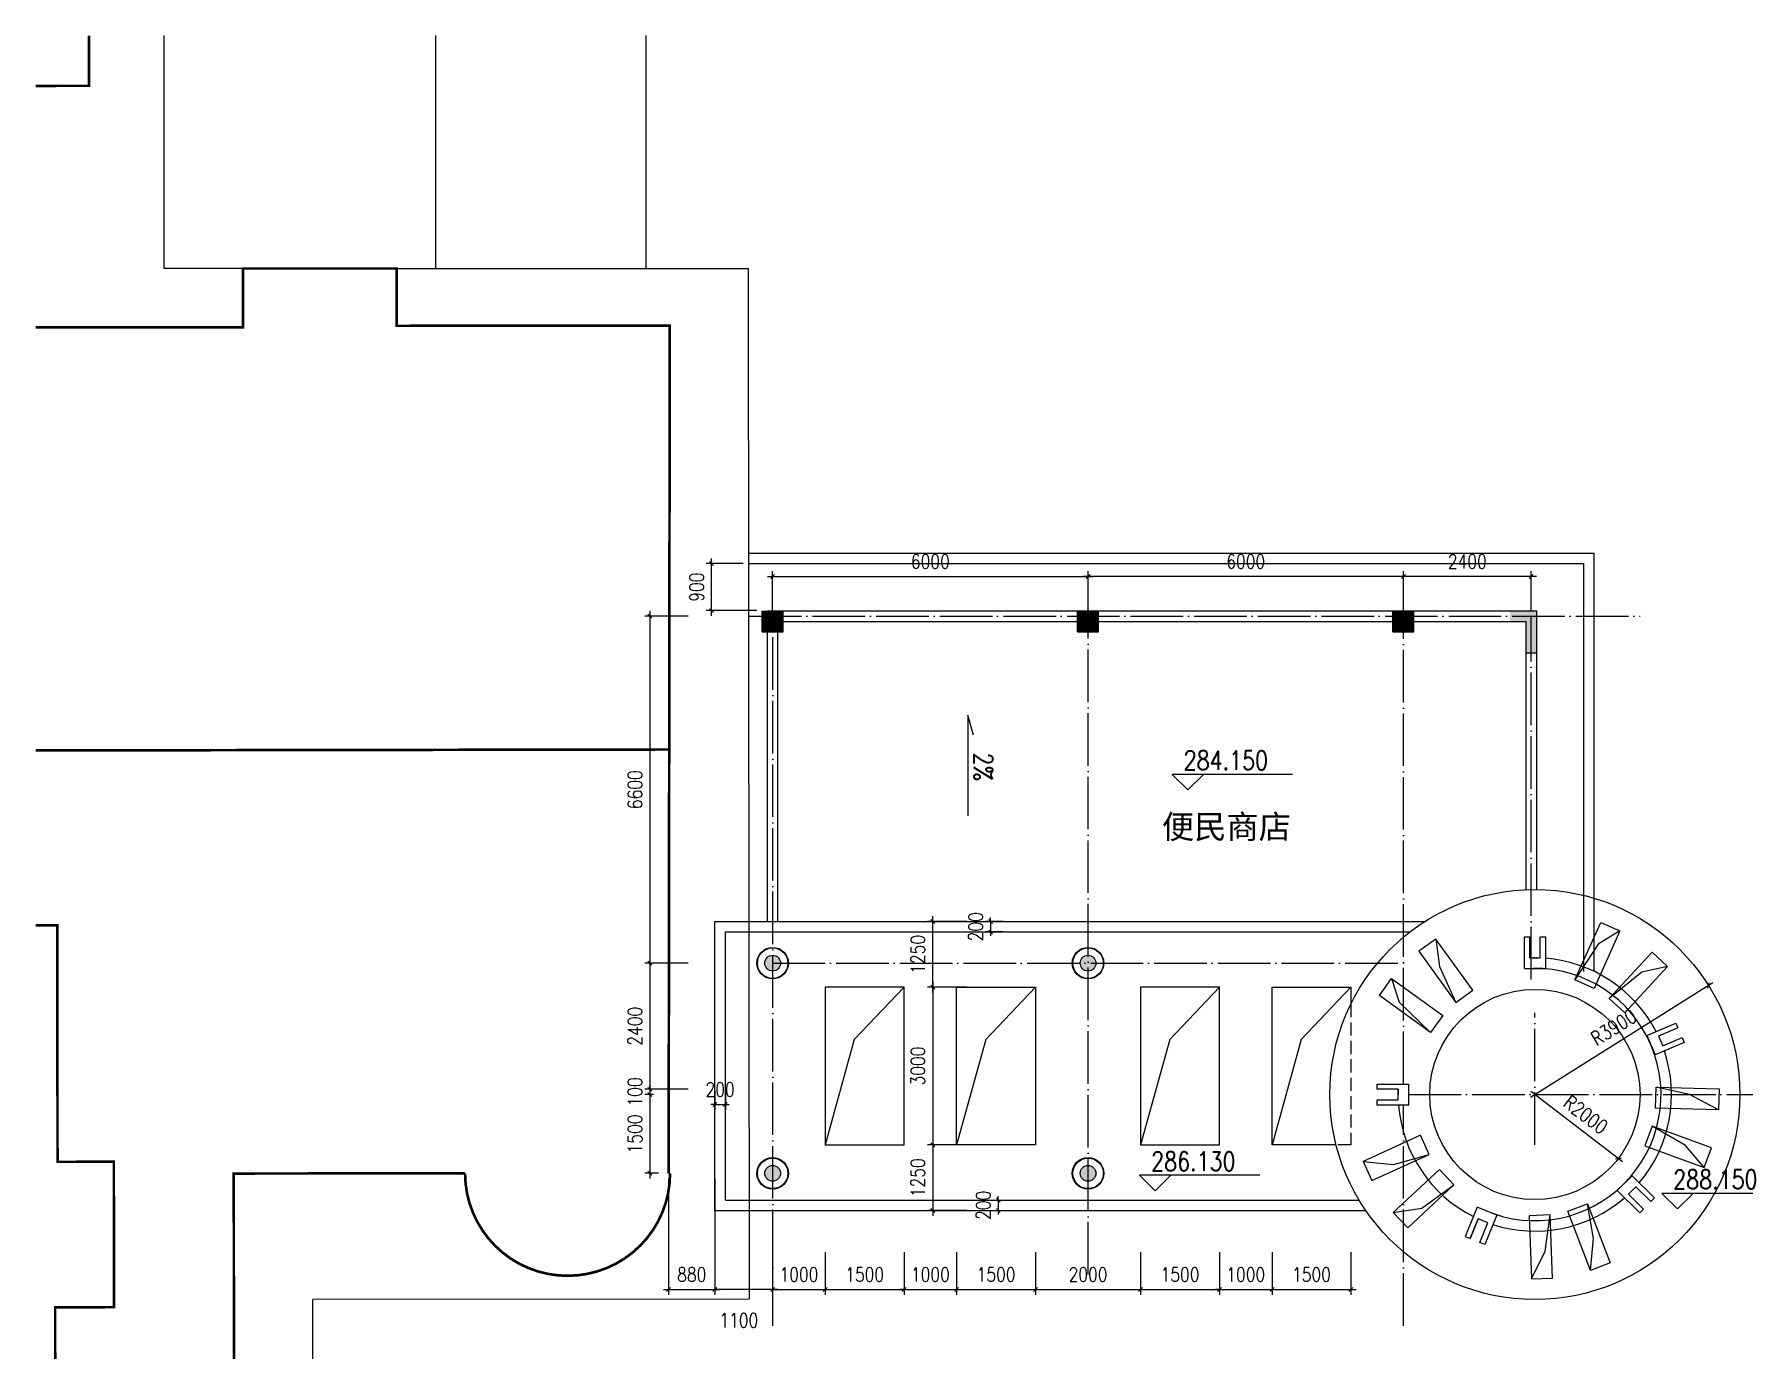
# Model space of a CAD drawing. Extents: x 249174 to 363784, y -3149 to 82603.
# Drawn here: x 249333 to 281856, y 10978 to 36005 of the extents above; entities that cross this region are included whole.
import ezdxf
from ezdxf.enums import TextEntityAlignment as Align

# ---------------------------------------------------------------- set-up
doc = ezdxf.new("R2010")
doc.units = 0
doc.header["$LTSCALE"] = 1000
doc.header["$MEASUREMENT"] = 0
doc.linetypes.add('DASH', pattern=[0.35, 0.25, -0.1])
doc.linetypes.add('DOTE', pattern=[2.42, 2, -0.2, 0.02, -0.2])
doc.layers.get('0').update_dxf_attribs({"linetype": 'CONTINUOUS'})
doc.layers.get('DEFPOINTS').update_dxf_attribs({"color": 6, "linetype": 'CONTINUOUS'})
for name, color, linetype in [('111', 4, 'CONTINUOUS'), ('3', 84, 'CONTINUOUS'), ('DIM', 3, 'CONTINUOUS'), ('LAYER7', 8, 'CONTINUOUS'), ('PUB_TEXT', 7, 'CONTINUOUS'), ('WALL', 255, 'CONTINUOUS'), ('WINDOW', 84, 'CONTINUOUS')]:
    doc.layers.add(name, color=color, linetype=linetype)
doc.styles.add('DIM_FONT', font='SIMPLEX', dxfattribs={"width": 0.8})
doc.styles.add('STSL', font='TIMES.TTF')
doc.dimstyles.new('DIMN', dxfattribs={"dimtxt": 300, "dimasz": 1, "dimexe": 250, "dimexo": 300, "dimgap": 150, "dimtad": 1, "dimdec": 0, "dimzin": 0, "dimtxsty": 'DIM_FONT', "dimblk": '_DIMX', "dimblk1": '_DIMX', "dimblk2": '_DIMX', "dimcen": 100, "dimdle": 250, "dimclrd": 3, "dimclre": 3, "dimclrt": 7, "dimazin": 3, "dimtfac": 1, "dimtdec": 0, "dimtix": 1, "dimtmove": 0, "dimatfit": 3, "dimtolj": 1, "dimtzin": 0})
doc.dimstyles.new('NORMAL', dxfattribs={"dimtxt": 200, "dimasz": 1, "dimexe": 250, "dimexo": 300, "dimgap": 150, "dimtad": 1, "dimdec": 0, "dimzin": 0, "dimtxsty": 'DIM_FONT', "dimblk": '_DIMX', "dimblk1": '_DIMX', "dimblk2": '_DIMX', "dimsah": 1, "dimcen": 100, "dimdle": 250, "dimclrd": 3, "dimclre": 3, "dimclrt": 7, "dimazin": 3, "dimtfac": 1, "dimtdec": 0, "dimtix": 1, "dimtmove": 0, "dimatfit": 3, "dimtolj": 1, "dimtzin": 0})

# ---------------------------------------------------------------- blocks, each defined once
blk = doc.blocks.new('_OBLIQUE')
at = {"color": 0, "linetype": 'BYBLOCK'}
blk.add_line((-0.5, -0.5), (0.5, 0.5), dxfattribs=at)
blk = doc.blocks.new('*D270')
at = {"color": 3, "linetype": 'BYBLOCK'}
for p, q in [((287218, -27026), (287218, -26270)), ((289647, -27026), (289647, -26270)), ((289747, -26370), (287118, -26370))]:
    blk.add_line(p, q, dxfattribs=at)
at = {"layer": 'DEFPOINTS', "color": 0, "linetype": 'BYBLOCK'}
for p in [(287218, -26370), (287218, -27126), (289647, -27126)]:
    blk.add_point(p, dxfattribs=at)
at = {"color": 3, "linetype": 'BYBLOCK', "xscale": 75, "yscale": 75, "zscale": 75, "rotation": 180}
blk.add_blockref('_OBLIQUE', (287218, -26370), dxfattribs=at)
at = {"color": 3, "linetype": 'BYBLOCK', "xscale": 75, "yscale": 75, "zscale": 75}
blk.add_blockref('_OBLIQUE', (289647, -26370), dxfattribs=at)
at = {"color": 7, "linetype": 'BYBLOCK', "insert": (288433, -26085), "char_height": 270, "attachment_point": 5, "style": 'DIM_FONT'}
blk.add_mtext('\\A1;2400', dxfattribs=at)
blk = doc.blocks.new('_DIMX')
blk.add_line((-150, 0), (150, 0))
at = {"const_width": 50}
blk.add_lwpolyline([(-70, -70), (70, 70)], dxfattribs=at)
blk = doc.blocks.new('*D272')
at = {"color": 3, "linetype": 'BYBLOCK'}
for p, q in [((281218, -27026), (281218, -26270)), ((287218, -27026), (287218, -26270)), ((287318, -26370), (281118, -26370))]:
    blk.add_line(p, q, dxfattribs=at)
at = {"layer": 'DEFPOINTS', "color": 0, "linetype": 'BYBLOCK'}
for p in [(281218, -26370), (281218, -27126), (287218, -27126)]:
    blk.add_point(p, dxfattribs=at)
at = {"color": 3, "linetype": 'BYBLOCK', "xscale": 75, "yscale": 75, "zscale": 75, "rotation": 180}
blk.add_blockref('_OBLIQUE', (281218, -26370), dxfattribs=at)
at = {"color": 3, "linetype": 'BYBLOCK', "xscale": 75, "yscale": 75, "zscale": 75}
blk.add_blockref('_OBLIQUE', (287218, -26370), dxfattribs=at)
at = {"color": 7, "linetype": 'BYBLOCK', "insert": (284218, -26085), "char_height": 270, "attachment_point": 5, "style": 'DIM_FONT'}
blk.add_mtext('\\A1;6000', dxfattribs=at)
blk = doc.blocks.new('*D239')
at = {"color": 3, "linetype": 'BYBLOCK'}
for p, q in [((274658, -26126), (273956, -26126)), ((274056, -27121), (274056, -26026)), ((274918, -27021), (273956, -27021))]:
    blk.add_line(p, q, dxfattribs=at)
at = {"layer": 'DEFPOINTS', "color": 0, "linetype": 'BYBLOCK'}
for p in [(274056, -26126), (274758, -26126), (275018, -27021)]:
    blk.add_point(p, dxfattribs=at)
at = {"color": 3, "linetype": 'BYBLOCK', "xscale": 75, "yscale": 75, "zscale": 75}
for p, rotation in [((274056, -26126), 90), ((274056, -27021), 270)]:
    blk.add_blockref('_OBLIQUE', p, dxfattribs=dict(at, rotation=rotation))
at = {"color": 7, "linetype": 'BYBLOCK', "insert": (273771, -26574), "char_height": 270, "attachment_point": 5, "rotation": 90, "style": 'DIM_FONT'}
blk.add_mtext('\\A1;900', dxfattribs=at)
blk = doc.blocks.new('*D271')
at = {"color": 3, "linetype": 'BYBLOCK'}
for p, q in [((275218, -27026), (275218, -26270)), ((281218, -27026), (281218, -26270)), ((275118, -26370), (281318, -26370))]:
    blk.add_line(p, q, dxfattribs=at)
at = {"layer": 'DEFPOINTS', "color": 0, "linetype": 'BYBLOCK'}
for p in [(281218, -26370), (275218, -27126), (281218, -27126)]:
    blk.add_point(p, dxfattribs=at)
at = {"color": 3, "linetype": 'BYBLOCK', "xscale": 75, "yscale": 75, "zscale": 75, "rotation": 180}
blk.add_blockref('_OBLIQUE', (275218, -26370), dxfattribs=at)
at = {"color": 3, "linetype": 'BYBLOCK', "xscale": 75, "yscale": 75, "zscale": 75}
blk.add_blockref('_OBLIQUE', (281218, -26370), dxfattribs=at)
at = {"color": 7, "linetype": 'BYBLOCK', "insert": (278218, -26085), "char_height": 270, "attachment_point": 5, "style": 'DIM_FONT'}
blk.add_mtext('\\A1;6000', dxfattribs=at)
blk = doc.blocks.new('33')
at = {"layer": '111', "linetype": 'BYBLOCK'}
for points in [[(-761, -1123), (-366, -1188), (-173, -3), (-568, 61)], [(761, -1123), (366, -1188), (173, -3), (568, 61)]]:
    blk.add_lwpolyline(points, close=True, dxfattribs=at)
blk = doc.blocks.new('*D268')
at = {"color": 3, "linetype": 'BYBLOCK'}
blk.add_line((289634, -36279), (293105, -34097), dxfattribs=at)
at = {"layer": 'DEFPOINTS', "color": 0, "linetype": 'BYBLOCK'}
for p in [(293020, -34150), (289718, -36226)]:
    blk.add_point(p, dxfattribs=at)
at = {"color": 3, "linetype": 'BYBLOCK', "xscale": 75, "yscale": 75, "zscale": 75, "rotation": 32.15747902145533}
blk.add_blockref('_OBLIQUE', (293020, -34150), dxfattribs=at)
at = {"color": 7, "linetype": 'BYBLOCK', "insert": (291217, -34947), "char_height": 270, "attachment_point": 5, "rotation": 32.1575, "style": 'DIM_FONT'}
blk.add_mtext('\\A1;R3900', dxfattribs=at)
blk = doc.blocks.new('*D255')
at = {"color": 3, "linetype": 'BYBLOCK'}
for p, q in [((276218, -39226), (276218, -40034)), ((277718, -39226), (277718, -40034)), ((276118, -39934), (277818, -39934))]:
    blk.add_line(p, q, dxfattribs=at)
at = {"layer": 'DEFPOINTS', "color": 0, "linetype": 'BYBLOCK'}
for p in [(276218, -39126), (277718, -39126), (277718, -39934)]:
    blk.add_point(p, dxfattribs=at)
at = {"color": 3, "linetype": 'BYBLOCK', "xscale": 75, "yscale": 75, "zscale": 75, "rotation": 180}
blk.add_blockref('_OBLIQUE', (276218, -39934), dxfattribs=at)
at = {"color": 3, "linetype": 'BYBLOCK', "xscale": 75, "yscale": 75, "zscale": 75}
blk.add_blockref('_OBLIQUE', (277718, -39934), dxfattribs=at)
at = {"color": 7, "linetype": 'BYBLOCK', "insert": (276968, -39649), "char_height": 270, "attachment_point": 5, "style": 'DIM_FONT'}
blk.add_mtext('\\A1;1500', dxfattribs=at)
blk = doc.blocks.new('*D238')
at = {"color": 3, "linetype": 'BYBLOCK'}
for p, q in [((273613, -33727), (272784, -33727)), ((272884, -33627), (272884, -36227)), ((273613, -36127), (272784, -36127))]:
    blk.add_line(p, q, dxfattribs=at)
at = {"layer": 'DEFPOINTS', "color": 0, "linetype": 'BYBLOCK'}
for p in [(273713, -33727), (272884, -36127), (273713, -36127)]:
    blk.add_point(p, dxfattribs=at)
at = {"color": 3, "linetype": 'BYBLOCK', "xscale": 75, "yscale": 75, "zscale": 75}
for p, rotation in [((272884, -33727), 90), ((272884, -36127), 270)]:
    blk.add_blockref('_OBLIQUE', p, dxfattribs=dict(at, rotation=rotation))
at = {"color": 7, "linetype": 'BYBLOCK', "insert": (272599, -34927), "char_height": 270, "attachment_point": 5, "rotation": 90, "style": 'DIM_FONT'}
blk.add_mtext('\\A1;2400', dxfattribs=at)
blk = doc.blocks.new('*D236')
at = {"color": 3, "linetype": 'BYBLOCK'}
for p, q in [((272948, -36226), (272784, -36226)), ((272884, -36126), (272884, -37824)), ((273045, -37724), (272784, -37724))]:
    blk.add_line(p, q, dxfattribs=at)
at = {"layer": 'DEFPOINTS', "color": 0, "linetype": 'BYBLOCK'}
for p in [(273048, -36226), (272884, -37724), (273145, -37724)]:
    blk.add_point(p, dxfattribs=at)
at = {"color": 3, "linetype": 'BYBLOCK', "xscale": 75, "yscale": 75, "zscale": 75}
for p, rotation in [((272884, -36226), 90), ((272884, -37724), 270)]:
    blk.add_blockref('_OBLIQUE', p, dxfattribs=dict(at, rotation=rotation))
at = {"color": 7, "linetype": 'BYBLOCK', "insert": (272599, -36975), "char_height": 270, "attachment_point": 5, "rotation": 90, "style": 'DIM_FONT'}
blk.add_mtext('\\A1;1500', dxfattribs=at)
blk = doc.blocks.new('*D237')
at = {"color": 3, "linetype": 'BYBLOCK'}
for p, q in [((272884, -36127), (272884, -36052)), ((272884, -36127), (272884, -36227)), ((272884, -36227), (272884, -36302)), ((272983, -36127), (272984, -36127))]:
    blk.add_line(p, q, dxfattribs=at)
at = {"layer": 'DEFPOINTS', "color": 0, "linetype": 'BYBLOCK'}
for p in [(272883, -36127), (272884, -36227), (272884, -36227)]:
    blk.add_point(p, dxfattribs=at)
at = {"color": 3, "linetype": 'BYBLOCK', "xscale": 75, "yscale": 75, "zscale": 75}
for p, rotation in [((272884, -36127), 270), ((272884, -36227), 90)]:
    blk.add_blockref('_OBLIQUE', p, dxfattribs=dict(at, rotation=rotation))
at = {"color": 7, "linetype": 'BYBLOCK', "insert": (272599, -36177), "char_height": 270, "attachment_point": 5, "rotation": 90, "style": 'DIM_FONT'}
blk.add_mtext('\\A1;100', dxfattribs=at)
blk = doc.blocks.new('*D256')
at = {"color": 3, "linetype": 'BYBLOCK'}
for p, q in [((274118, -38834), (274118, -40035)), ((275218, -39226), (275218, -40035)), ((275318, -39935), (274118, -39935))]:
    blk.add_line(p, q, dxfattribs=at)
at = {"layer": 'DEFPOINTS', "color": 0, "linetype": 'BYBLOCK'}
for p in [(274118, -38734), (275218, -39126), (274118, -39935)]:
    blk.add_point(p, dxfattribs=at)
at = {"color": 3, "linetype": 'BYBLOCK', "xscale": 75, "yscale": 75, "zscale": 75, "rotation": 180}
blk.add_blockref('_OBLIQUE', (274118, -39935), dxfattribs=at)
at = {"color": 3, "linetype": 'BYBLOCK', "xscale": 75, "yscale": 75, "zscale": 75}
blk.add_blockref('_OBLIQUE', (275218, -39935), dxfattribs=at)
at = {"color": 7, "linetype": 'BYBLOCK', "insert": (274574, -40523), "char_height": 270, "attachment_point": 5, "style": 'DIM_FONT'}
blk.add_mtext('\\A1;1100', dxfattribs=at)
blk = doc.blocks.new('*D258')
at = {"color": 3, "linetype": 'BYBLOCK'}
for p, q in [((274118, -36415), (274043, -36415)), ((274118, -36164), (274118, -36515)), ((274118, -36415), (274318, -36415)), ((274318, -36164), (274318, -36515)), ((274318, -36415), (274393, -36415))]:
    blk.add_line(p, q, dxfattribs=at)
at = {"layer": 'DEFPOINTS', "color": 0, "linetype": 'BYBLOCK'}
for p in [(274118, -36064), (274318, -36064), (274318, -36415)]:
    blk.add_point(p, dxfattribs=at)
at = {"color": 3, "linetype": 'BYBLOCK', "xscale": 75, "yscale": 75, "zscale": 75}
blk.add_blockref('_OBLIQUE', (274118, -36415), dxfattribs=at)
at = {"color": 3, "linetype": 'BYBLOCK', "xscale": 75, "yscale": 75, "zscale": 75, "rotation": 180}
blk.add_blockref('_OBLIQUE', (274318, -36415), dxfattribs=at)
at = {"color": 7, "linetype": 'BYBLOCK', "insert": (274218, -36130), "char_height": 270, "attachment_point": 5, "style": 'DIM_FONT'}
blk.add_mtext('\\A1;200', dxfattribs=at)
blk = doc.blocks.new('*D273')
at = {"color": 3, "linetype": 'BYBLOCK'}
for p, q in [((273239, -37826), (273239, -40035)), ((274118, -37826), (274118, -40035)), ((273139, -39935), (274218, -39935))]:
    blk.add_line(p, q, dxfattribs=at)
at = {"layer": 'DEFPOINTS', "color": 0, "linetype": 'BYBLOCK'}
for p in [(273239, -37726), (274118, -37726), (274118, -39935)]:
    blk.add_point(p, dxfattribs=at)
at = {"color": 3, "linetype": 'BYBLOCK', "xscale": 75, "yscale": 75, "zscale": 75, "rotation": 180}
blk.add_blockref('_OBLIQUE', (273239, -39935), dxfattribs=at)
at = {"color": 3, "linetype": 'BYBLOCK', "xscale": 75, "yscale": 75, "zscale": 75}
blk.add_blockref('_OBLIQUE', (274118, -39935), dxfattribs=at)
at = {"color": 7, "linetype": 'BYBLOCK', "insert": (273679, -39650), "char_height": 270, "attachment_point": 5, "style": 'DIM_FONT'}
blk.add_mtext('\\A1;880', dxfattribs=at)
blk = doc.blocks.new('*D257')
at = {"color": 3, "linetype": 'BYBLOCK'}
for p, q in [((275218, -39226), (275218, -40034)), ((275218, -39934), (275143, -39934)), ((275218, -39934), (276218, -39934)), ((276218, -39934), (276293, -39934))]:
    blk.add_line(p, q, dxfattribs=at)
at = {"layer": 'DEFPOINTS', "color": 0, "linetype": 'BYBLOCK'}
for p in [(275218, -39126), (276218, -39934), (276218, -39934)]:
    blk.add_point(p, dxfattribs=at)
at = {"color": 3, "linetype": 'BYBLOCK', "xscale": 75, "yscale": 75, "zscale": 75}
blk.add_blockref('_OBLIQUE', (275218, -39934), dxfattribs=at)
at = {"color": 3, "linetype": 'BYBLOCK', "xscale": 75, "yscale": 75, "zscale": 75, "rotation": 180}
blk.add_blockref('_OBLIQUE', (276218, -39934), dxfattribs=at)
at = {"color": 7, "linetype": 'BYBLOCK', "insert": (275718, -39649), "char_height": 270, "attachment_point": 5, "style": 'DIM_FONT'}
blk.add_mtext('\\A1;1000', dxfattribs=at)
blk = doc.blocks.new('*D231')
at = {"color": 3, "linetype": 'BYBLOCK'}
for p, q in [((273613, -27127), (272784, -27127)), ((272884, -27027), (272884, -33827)), ((273613, -33727), (272784, -33727))]:
    blk.add_line(p, q, dxfattribs=at)
at = {"layer": 'DEFPOINTS', "color": 0, "linetype": 'BYBLOCK'}
for p in [(273713, -27127), (272884, -33727), (273713, -33727)]:
    blk.add_point(p, dxfattribs=at)
at = {"color": 3, "linetype": 'BYBLOCK', "xscale": 75, "yscale": 75, "zscale": 75}
for p, rotation in [((272884, -27127), 90), ((272884, -33727), 270)]:
    blk.add_blockref('_OBLIQUE', p, dxfattribs=dict(at, rotation=rotation))
at = {"color": 7, "linetype": 'BYBLOCK', "insert": (272599, -30427), "char_height": 270, "attachment_point": 5, "rotation": 90, "style": 'DIM_FONT'}
blk.add_mtext('\\A1;6600', dxfattribs=at)
blk = doc.blocks.new('*D267')
at = {"color": 3, "linetype": 'BYBLOCK'}
for p, q in [((278264, -34084), (278264, -37284)), ((278914, -34184), (278164, -34184)), ((278914, -37184), (278164, -37184))]:
    blk.add_line(p, q, dxfattribs=at)
at = {"layer": 'DEFPOINTS', "color": 0, "linetype": 'BYBLOCK'}
for p in [(279014, -34184), (278264, -37184), (279014, -37184)]:
    blk.add_point(p, dxfattribs=at)
at = {"color": 3, "linetype": 'BYBLOCK', "xscale": 75, "yscale": 75, "zscale": 75}
for p, rotation in [((278264, -34184), 90), ((278264, -37184), 270)]:
    blk.add_blockref('_OBLIQUE', p, dxfattribs=dict(at, rotation=rotation))
at = {"color": 7, "linetype": 'BYBLOCK', "insert": (277979, -35684), "char_height": 270, "attachment_point": 5, "rotation": 90, "style": 'DIM_FONT'}
blk.add_mtext('\\A1;3000', dxfattribs=at)
blk = doc.blocks.new('*D262')
at = {"color": 3, "linetype": 'BYBLOCK'}
for p, q in [((284718, -39226), (284718, -40034)), ((286218, -39226), (286218, -40034)), ((284618, -39934), (286318, -39934))]:
    blk.add_line(p, q, dxfattribs=at)
at = {"layer": 'DEFPOINTS', "color": 0, "linetype": 'BYBLOCK'}
for p in [(284718, -39126), (286218, -39126), (286218, -39934)]:
    blk.add_point(p, dxfattribs=at)
at = {"color": 3, "linetype": 'BYBLOCK', "xscale": 75, "yscale": 75, "zscale": 75, "rotation": 180}
blk.add_blockref('_OBLIQUE', (284718, -39934), dxfattribs=at)
at = {"color": 3, "linetype": 'BYBLOCK', "xscale": 75, "yscale": 75, "zscale": 75}
blk.add_blockref('_OBLIQUE', (286218, -39934), dxfattribs=at)
at = {"color": 7, "linetype": 'BYBLOCK', "insert": (285468, -39649), "char_height": 270, "attachment_point": 5, "style": 'DIM_FONT'}
blk.add_mtext('\\A1;1500', dxfattribs=at)
blk = doc.blocks.new('*D263')
at = {"color": 3, "linetype": 'BYBLOCK'}
for p, q in [((283718, -39226), (283718, -40034)), ((284718, -39226), (284718, -40034)), ((283718, -39934), (283643, -39934)), ((283718, -39934), (284718, -39934)), ((284718, -39934), (284793, -39934))]:
    blk.add_line(p, q, dxfattribs=at)
at = {"layer": 'DEFPOINTS', "color": 0, "linetype": 'BYBLOCK'}
for p in [(283718, -39126), (284718, -39126), (284718, -39934)]:
    blk.add_point(p, dxfattribs=at)
at = {"color": 3, "linetype": 'BYBLOCK', "xscale": 75, "yscale": 75, "zscale": 75}
blk.add_blockref('_OBLIQUE', (283718, -39934), dxfattribs=at)
at = {"color": 3, "linetype": 'BYBLOCK', "xscale": 75, "yscale": 75, "zscale": 75, "rotation": 180}
blk.add_blockref('_OBLIQUE', (284718, -39934), dxfattribs=at)
at = {"color": 7, "linetype": 'BYBLOCK', "insert": (284218, -39649), "char_height": 270, "attachment_point": 5, "style": 'DIM_FONT'}
blk.add_mtext('\\A1;1000', dxfattribs=at)
blk = doc.blocks.new('*D264')
at = {"color": 3, "linetype": 'BYBLOCK'}
for p, q in [((282218, -39226), (282218, -40034)), ((283718, -39226), (283718, -40034)), ((282118, -39934), (283818, -39934))]:
    blk.add_line(p, q, dxfattribs=at)
at = {"layer": 'DEFPOINTS', "color": 0, "linetype": 'BYBLOCK'}
for p in [(282218, -39126), (283718, -39126), (283718, -39934)]:
    blk.add_point(p, dxfattribs=at)
at = {"color": 3, "linetype": 'BYBLOCK', "xscale": 75, "yscale": 75, "zscale": 75, "rotation": 180}
blk.add_blockref('_OBLIQUE', (282218, -39934), dxfattribs=at)
at = {"color": 3, "linetype": 'BYBLOCK', "xscale": 75, "yscale": 75, "zscale": 75}
blk.add_blockref('_OBLIQUE', (283718, -39934), dxfattribs=at)
at = {"color": 7, "linetype": 'BYBLOCK', "insert": (282968, -39649), "char_height": 270, "attachment_point": 5, "style": 'DIM_FONT'}
blk.add_mtext('\\A1;1500', dxfattribs=at)
blk = doc.blocks.new('*D260')
at = {"color": 3, "linetype": 'BYBLOCK'}
for p, q in [((278718, -39226), (278718, -40034)), ((280218, -39226), (280218, -40034)), ((278618, -39934), (280318, -39934))]:
    blk.add_line(p, q, dxfattribs=at)
at = {"layer": 'DEFPOINTS', "color": 0, "linetype": 'BYBLOCK'}
for p in [(278718, -39126), (280218, -39126), (280218, -39934)]:
    blk.add_point(p, dxfattribs=at)
at = {"color": 3, "linetype": 'BYBLOCK', "xscale": 75, "yscale": 75, "zscale": 75, "rotation": 180}
blk.add_blockref('_OBLIQUE', (278718, -39934), dxfattribs=at)
at = {"color": 3, "linetype": 'BYBLOCK', "xscale": 75, "yscale": 75, "zscale": 75}
blk.add_blockref('_OBLIQUE', (280218, -39934), dxfattribs=at)
at = {"color": 7, "linetype": 'BYBLOCK', "insert": (279468, -39649), "char_height": 270, "attachment_point": 5, "style": 'DIM_FONT'}
blk.add_mtext('\\A1;1500', dxfattribs=at)
blk = doc.blocks.new('*D261')
at = {"color": 3, "linetype": 'BYBLOCK'}
for p, q in [((277718, -39226), (277718, -40034)), ((278718, -39226), (278718, -40034)), ((277718, -39934), (277643, -39934)), ((277718, -39934), (278718, -39934)), ((278718, -39934), (278793, -39934))]:
    blk.add_line(p, q, dxfattribs=at)
at = {"layer": 'DEFPOINTS', "color": 0, "linetype": 'BYBLOCK'}
for p in [(277718, -39126), (278718, -39126), (278718, -39934)]:
    blk.add_point(p, dxfattribs=at)
at = {"color": 3, "linetype": 'BYBLOCK', "xscale": 75, "yscale": 75, "zscale": 75}
blk.add_blockref('_OBLIQUE', (277718, -39934), dxfattribs=at)
at = {"color": 3, "linetype": 'BYBLOCK', "xscale": 75, "yscale": 75, "zscale": 75, "rotation": 180}
blk.add_blockref('_OBLIQUE', (278718, -39934), dxfattribs=at)
at = {"color": 7, "linetype": 'BYBLOCK', "insert": (278218, -39649), "char_height": 270, "attachment_point": 5, "style": 'DIM_FONT'}
blk.add_mtext('\\A1;1000', dxfattribs=at)
blk = doc.blocks.new('*D265')
at = {"color": 3, "linetype": 'BYBLOCK'}
for p, q in [((279079, -38234), (279611, -38234)), ((279511, -38234), (279511, -38159)), ((279511, -38234), (279511, -38434)), ((279079, -38434), (279611, -38434)), ((279511, -38434), (279511, -38509))]:
    blk.add_line(p, q, dxfattribs=at)
at = {"layer": 'DEFPOINTS', "color": 0, "linetype": 'BYBLOCK'}
for p in [(278979, -38234), (278979, -38434), (279511, -38434)]:
    blk.add_point(p, dxfattribs=at)
at = {"color": 3, "linetype": 'BYBLOCK', "xscale": 75, "yscale": 75, "zscale": 75}
for p, rotation in [((279511, -38234), 270), ((279511, -38434), 90)]:
    blk.add_blockref('_OBLIQUE', p, dxfattribs=dict(at, rotation=rotation))
at = {"color": 7, "linetype": 'BYBLOCK', "insert": (279226, -38334), "char_height": 270, "attachment_point": 5, "rotation": 90, "style": 'DIM_FONT'}
blk.add_mtext('\\A1;200', dxfattribs=at)
blk = doc.blocks.new('*D266')
at = {"color": 3, "linetype": 'BYBLOCK'}
for p, q in [((278264, -37084), (278264, -38534)), ((278914, -38434), (278164, -38434))]:
    blk.add_line(p, q, dxfattribs=at)
at = {"layer": 'DEFPOINTS', "color": 0, "linetype": 'BYBLOCK'}
for p in [(278264, -37184), (278264, -38434), (279014, -38434)]:
    blk.add_point(p, dxfattribs=at)
at = {"color": 3, "linetype": 'BYBLOCK', "xscale": 75, "yscale": 75, "zscale": 75}
for p, rotation in [((278264, -37184), 90), ((278264, -38434), 270)]:
    blk.add_blockref('_OBLIQUE', p, dxfattribs=dict(at, rotation=rotation))
at = {"color": 7, "linetype": 'BYBLOCK', "insert": (277979, -37809), "char_height": 270, "attachment_point": 5, "rotation": 90, "style": 'DIM_FONT'}
blk.add_mtext('\\A1;1250', dxfattribs=at)
blk = doc.blocks.new('*D259')
at = {"color": 3, "linetype": 'BYBLOCK'}
for p, q in [((280218, -39226), (280218, -40034)), ((282218, -39226), (282218, -40034)), ((280118, -39934), (282318, -39934))]:
    blk.add_line(p, q, dxfattribs=at)
at = {"layer": 'DEFPOINTS', "color": 0, "linetype": 'BYBLOCK'}
for p in [(280218, -39126), (282218, -39126), (282218, -39934)]:
    blk.add_point(p, dxfattribs=at)
at = {"color": 3, "linetype": 'BYBLOCK', "xscale": 75, "yscale": 75, "zscale": 75, "rotation": 180}
blk.add_blockref('_OBLIQUE', (280218, -39934), dxfattribs=at)
at = {"color": 3, "linetype": 'BYBLOCK', "xscale": 75, "yscale": 75, "zscale": 75}
blk.add_blockref('_OBLIQUE', (282218, -39934), dxfattribs=at)
at = {"color": 7, "linetype": 'BYBLOCK', "insert": (281218, -39649), "char_height": 270, "attachment_point": 5, "style": 'DIM_FONT'}
blk.add_mtext('\\A1;2000', dxfattribs=at)
blk = doc.blocks.new('*D269')
at = {"color": 3, "linetype": 'BYBLOCK'}
blk.add_line((289639, -36165), (291385, -37503), dxfattribs=at)
at = {"layer": 'DEFPOINTS', "color": 0, "linetype": 'BYBLOCK'}
for p in [(289718, -36226), (291306, -37443)]:
    blk.add_point(p, dxfattribs=at)
at = {"color": 3, "linetype": 'BYBLOCK', "xscale": 75, "yscale": 75, "zscale": 75, "rotation": 322.5325628517377}
blk.add_blockref('_OBLIQUE', (291306, -37443), dxfattribs=at)
at = {"color": 7, "linetype": 'BYBLOCK', "insert": (290685, -36608), "char_height": 270, "attachment_point": 5, "rotation": 322.5326, "style": 'DIM_FONT'}
blk.add_mtext('\\A1;R2000', dxfattribs=at)
blk = doc.blocks.new('*D253')
at = {"color": 3, "linetype": 'BYBLOCK'}
for p, q in [((279600, -32934), (279265, -32934)), ((279600, -33134), (279265, -33134)), ((279365, -32934), (279365, -32859)), ((279365, -32934), (279365, -33134)), ((279365, -33134), (279365, -33209))]:
    blk.add_line(p, q, dxfattribs=at)
at = {"layer": 'DEFPOINTS', "color": 0, "linetype": 'BYBLOCK'}
for p in [(279365, -33134), (279700, -32934), (279700, -33134)]:
    blk.add_point(p, dxfattribs=at)
at = {"color": 3, "linetype": 'BYBLOCK', "xscale": 75, "yscale": 75, "zscale": 75}
for p, rotation in [((279365, -32934), 270), ((279365, -33134), 90)]:
    blk.add_blockref('_OBLIQUE', p, dxfattribs=dict(at, rotation=rotation))
at = {"color": 7, "linetype": 'BYBLOCK', "insert": (279080, -33034), "char_height": 270, "attachment_point": 5, "rotation": 90, "style": 'DIM_FONT'}
blk.add_mtext('\\A1;200', dxfattribs=at)
blk = doc.blocks.new('*D254')
at = {"color": 3, "linetype": 'BYBLOCK'}
for p, q in [((278264, -34284), (278264, -32834)), ((278914, -32934), (278164, -32934))]:
    blk.add_line(p, q, dxfattribs=at)
at = {"layer": 'DEFPOINTS', "color": 0, "linetype": 'BYBLOCK'}
for p in [(278264, -32934), (279014, -32934), (278264, -34184)]:
    blk.add_point(p, dxfattribs=at)
at = {"color": 3, "linetype": 'BYBLOCK', "xscale": 75, "yscale": 75, "zscale": 75}
for p, rotation in [((278264, -32934), 90), ((278264, -34184), 270)]:
    blk.add_blockref('_OBLIQUE', p, dxfattribs=dict(at, rotation=rotation))
at = {"color": 7, "linetype": 'BYBLOCK', "insert": (277979, -33559), "char_height": 270, "attachment_point": 5, "rotation": 90, "style": 'DIM_FONT'}
blk.add_mtext('\\A1;1250', dxfattribs=at)

msp = doc.modelspace()

# ---------------------------------------------------------------- hatches: boundary and pattern name
at = {"layer": 'LAYER7', "linetype": 'BYBLOCK'}
h = msp.add_hatch(color=256, dxfattribs=at)
h.paths.add_polyline_path([(263580.4, 25037.3), (263180.4, 25037.3), (263180.4, 24937.3), (263580.4, 24937.3)])
h.paths.add_polyline_path([(263580.4, 24937.3), (263380.4, 24937.3), (263380.4, 24837.3), (263580.4, 24837.3)])
h.paths.add_polyline_path([(263380.4, 24937.3), (263180.4, 24937.3), (263180.4, 24837.3), (263380.4, 24837.3)])
h.paths.add_polyline_path([(263380.4, 24837.3), (263180.4, 24837.3), (263180.4, 24637.3), (263380.4, 24637.3)])
h.paths.add_polyline_path([(263580.4, 24837.3), (263380.4, 24837.3), (263380.4, 24637.3), (263580.4, 24637.3)])
h = msp.add_hatch(color=256, dxfattribs=at)
h.paths.add_polyline_path([(263581.5, 25034.1), (263181.5, 25034.1), (263181.5, 24934.1), (263581.5, 24934.1)])
h.paths.add_polyline_path([(263581.5, 24934.1), (263381.5, 24934.1), (263381.5, 24834.1), (263581.5, 24834.1)])
h.paths.add_polyline_path([(263381.5, 24934.1), (263181.5, 24934.1), (263181.5, 24834.1), (263381.5, 24834.1)])
h.paths.add_polyline_path([(263381.5, 24834.1), (263181.5, 24834.1), (263181.5, 24634.1), (263381.5, 24634.1)])
h.paths.add_polyline_path([(263581.5, 24834.1), (263381.5, 24834.1), (263381.5, 24634.1), (263581.5, 24634.1)])
h = msp.add_hatch(color=256, dxfattribs=at)
h.paths.add_polyline_path([(269580.4, 25037.3), (269180.4, 25037.3), (269180.4, 24937.3), (269580.4, 24937.3)])
h.paths.add_polyline_path([(269580.4, 24937.3), (269380.4, 24937.3), (269380.4, 24837.3), (269580.4, 24837.3)])
h.paths.add_polyline_path([(269380.4, 24937.3), (269180.4, 24937.3), (269180.4, 24837.3), (269380.4, 24837.3)])
h.paths.add_polyline_path([(269380.4, 24837.3), (269180.4, 24837.3), (269180.4, 24637.3), (269380.4, 24637.3)])
h.paths.add_polyline_path([(269580.4, 24837.3), (269380.4, 24837.3), (269380.4, 24637.3), (269580.4, 24637.3)])
h = msp.add_hatch(color=256, dxfattribs=at)
h.paths.add_polyline_path([(275580.4, 25037.3), (275180.4, 25037.3), (275180.4, 24937.3), (275580.4, 24937.3)])
h.paths.add_polyline_path([(275580.4, 24937.3), (275380.4, 24937.3), (275380.4, 24837.3), (275580.4, 24837.3)])
h.paths.add_polyline_path([(275380.4, 24937.3), (275180.4, 24937.3), (275180.4, 24837.3), (275380.4, 24837.3)])
h.paths.add_polyline_path([(275380.4, 24837.3), (275180.4, 24837.3), (275180.4, 24637.3), (275380.4, 24637.3)])
h.paths.add_polyline_path([(275580.4, 24837.3), (275380.4, 24837.3), (275380.4, 24637.3), (275580.4, 24637.3)])
h = msp.add_hatch(color=256, dxfattribs=at)
h.paths.add_polyline_path([(277909, 25037.3), (277409, 25037.3), (277409, 24937.3), (277909, 24937.3)])
h.paths.add_polyline_path([(277809, 24937.3), (277409, 24937.3), (277409, 24837.3), (277709, 24837.3), (277709, 24237.3), (277809, 24237.3)])
h.paths.add_polyline_path([(277909, 24937.3), (277809, 24937.3), (277809, 24237.3), (277909, 24237.3)])
h = msp.add_hatch(color=256, dxfattribs=at)
edge = h.paths.add_edge_path()
edge.add_arc((263381.5, 18333.1), 150, 0, 360)
edge = h.paths.add_edge_path()
edge.add_arc((263381.5, 14334.1), 150, 0, 360)
edge = h.paths.add_edge_path()
edge.add_arc((269381.5, 14334.1), 150, 0, 360)
edge = h.paths.add_edge_path()
edge.add_arc((269381.5, 18333.1), 150, 0, 360)
at = {"layer": 'WALL', "linetype": 'BYBLOCK'}
h = msp.add_hatch(color=256, dxfattribs=at)
edge = h.paths.add_edge_path()
edge.add_arc((263381.5, 18333.1), 150, 0, 360)
edge = h.paths.add_edge_path()
edge.add_arc((263381.5, 14334.1), 150, 0, 360)
edge = h.paths.add_edge_path()
edge.add_arc((269381.5, 14334.1), 150, 0, 360)
edge = h.paths.add_edge_path()
edge.add_arc((269381.5, 18333.1), 150, 0, 360)

# ---------------------------------------------------------------- linework, layer by layer
at = {"layer": '111', "ltscale": 5}
for p, q in [((262281.5, 19126.3), (275790.7, 19126.3)), ((262281.5, 13626.3), (262281.5, 19126.3)), ((262481.5, 18926.3), (275504.9, 18926.3)), ((262481.5, 13826.3), (262481.5, 18926.3)), ((262481.5, 13826.3), (274538, 13826.3)), ((262281.5, 13626.3), (274666.6, 13626.3))]:
    msp.add_line(p, q, dxfattribs=at)
at = {"layer": '111', "linetype": 'BYBLOCK'}
for points in [[(265881.5, 17876.3), (264381.5, 17876.3), (264381.5, 14876.3), (265881.5, 14876.3)], [(266881.5, 17876.3), (268381.5, 17876.3), (268381.5, 14876.3), (266881.5, 14876.3)], [(271881.5, 17876.3), (270381.5, 17876.3), (270381.5, 14876.3), (271881.5, 14876.3)]]:
    msp.add_lwpolyline(points, close=True, dxfattribs=at)
msp.add_lwpolyline([(274100.9, 14876.3), (272881.5, 14876.3), (272881.5, 17876.3), (274381.5, 17876.3), (274381.5, 17554.5)], dxfattribs=at)
at = {"layer": '111', "ltscale": 5}
for radius in [3900, 2000]:
    msp.add_circle((277881.5, 15834.1), radius, dxfattribs=at)
at = {"layer": '111', "linetype": 'BYBLOCK'}
for centre, radius in [((263381.5, 18333.1), 300), ((263381.5, 18333.1), 290), ((269381.5, 18333.1), 300), ((269381.5, 18333.1), 290), ((263381.5, 18333.1), 150), ((269381.5, 18333.1), 150), ((263381.5, 14334.1), 300), ((263381.5, 14334.1), 290), ((263381.5, 14334.1), 150), ((269381.5, 14334.1), 300), ((269381.5, 14334.1), 290), ((269381.5, 14334.1), 150)]:
    msp.add_circle(centre, radius, dxfattribs=at)
at = {"layer": '3'}
for p, q in [((273270.7, 21924.3), (270981.8, 21924.3)), ((270981.8, 21924.3), (271279.9, 21630.7)), ((271279.9, 21630.7), (271578, 21924.3)), ((272651.5, 14297.2), (270362.6, 14297.2)), ((270362.6, 14297.2), (270660.7, 14003.6)), ((270660.7, 14003.6), (270958.8, 14297.2)), ((282583.8, 13952.4), (280294.8, 13952.4)), ((280294.8, 13952.4), (280592.9, 13658.8)), ((280592.9, 13658.8), (280891, 13952.4))]:
    msp.add_line(p, q, dxfattribs=at)
at = {"layer": 'DIM', "linetype": 'BYBLOCK'}
for p, q in [((267201.3, 22668.9), (267096.5, 23048.3)), ((267096.5, 23048.3), (267096.5, 21132.8))]:
    msp.add_line(p, q, dxfattribs=at)
at = {"layer": 'LAYER7', "ltscale": 0.5}
for p, q in [((262921.3, 26134.1), (279010.1, 26134.1)), ((279010.1, 18176.4), (279010.1, 26134.1)), ((262921.3, 25934.1), (278810.1, 25934.1)), ((278810.1, 18176.4), (278810.1, 25934.1))]:
    msp.add_line(p, q, dxfattribs=at)
at = {"layer": 'LAYER7', "linetype": 'DOTE', "ltscale": 0.5}
for p, q in [((269381.5, 12409.3), (269381.5, 25160.8)), ((262931.5, 24934.1), (279881.5, 24934.1)), ((263180.4, 24637.3), (263180.4, 25037.3)), ((263181.5, 24634.1), (263181.5, 25034.1)), ((263381.5, 11434.1), (263381.5, 24934.1)), ((263580.4, 24637.3), (263580.4, 25037.3)), ((263581.5, 24634.1), (263581.5, 25034.1)), ((269180.4, 24637.3), (269180.4, 25037.3)), ((269580.4, 24637.3), (269580.4, 25037.3)), ((275180.4, 24637.3), (275180.4, 25037.3)), ((275381.5, 16034.1), (275381.5, 24934.1)), ((275580.4, 24637.3), (275580.4, 25037.3)), ((277810.1, 18021.7), (277810.1, 24934.1)), ((263381.5, 18333.1), (275381.5, 18333.1)), ((277881.5, 14876.5), (277881.5, 17387.3)), ((275381.5, 11434.1), (275381.5, 15634.1)), ((275481.5, 15834.1), (284420.1, 15834.1))]:
    msp.add_line(p, q, dxfattribs=at)
at = {"layer": 'LAYER7', "linetype": 'BYBLOCK'}
for p, q in [((263180.4, 24637.3), (263580.4, 24637.3)), ((263181.5, 24634.1), (263581.5, 24634.1)), ((269180.4, 24637.3), (269580.4, 24637.3)), ((275180.4, 24637.3), (275580.4, 24637.3)), ((277709, 24237.3), (277909, 24237.3)), ((279500.2, 18945), (279083.4, 18696.6)), ((275998.8, 18792.7), (276069.3, 18266.3)), ((277681.5, 18234.1), (277681.5, 18834.1)), ((277681.5, 18834.1), (277781.5, 18834.1)), ((277781.5, 18834.1), (277781.5, 18434.1)), ((277981.5, 18434.1), (277981.5, 18834.1)), ((277981.5, 18834.1), (278081.5, 18834.1)), ((278081.5, 18834.1), (278081.5, 18234.1)), ((279083.4, 18696.6), (278643.2, 18014.8)), ((276069.3, 18266.3), (276375, 17585.1)), ((277681.5, 18234.1), (278081.5, 18234.1)), ((277781.5, 18434.1), (277981.5, 18434.1)), ((277910.1, 18234.1), (277910.1, 18233.9)), ((280404.6, 18269.7), (279913.9, 18158.7)), ((275156.5, 18041.5), (275300.4, 17590.1)), ((279913.9, 18158.7), (279296.4, 17659.9)), ((265881.5, 17876.3), (264934.7, 16881.4)), ((268381.5, 17876.3), (267434.7, 16881.4)), ((271881.5, 17876.3), (270934.7, 16881.4)), ((274381.5, 17876.3), (273434.7, 16881.4)), ((275300.4, 17590.1), (275896.8, 17015.9)), ((280011.8, 16957.4), (280563.9, 17192.2)), ((280011.8, 16957.4), (280168.3, 16589.3)), ((280603.1, 17100.2), (280235, 16943.6)), ((280235, 16943.6), (280313.2, 16759.6)), ((280313.2, 16759.6), (280681.3, 16916.2)), ((280563.9, 17192.2), (280603.1, 17100.2)), ((280681.3, 16916.2), (280720.5, 16824.1)), ((264934.7, 16881.4), (264381.5, 14876.3)), ((267434.7, 16881.4), (266881.5, 14876.3)), ((270934.7, 16881.4), (270381.5, 14876.3)), ((273434.7, 16881.4), (272881.5, 14876.3)), ((280720.5, 16824.1), (280168.3, 16589.3)), ((274881.5, 15934.1), (274881.5, 16034.1)), ((274881.5, 16034.1), (275481.5, 16034.1)), ((275481.5, 15634.1), (275481.5, 16034.1)), ((280823.2, 15834.1), (280187.3, 15972.1)), ((275281.5, 15934.1), (274881.5, 15934.1)), ((274881.5, 15634.1), (274881.5, 15734.1)), ((274881.5, 15734.1), (275281.5, 15734.1)), ((275481.5, 15634.1), (274881.5, 15634.1)), ((275281.5, 15734.1), (275281.5, 15934.1)), ((281376.1, 15540), (280823.2, 15834.1)), ((280745.2, 14866.8), (280111.7, 15232.6)), ((275192.7, 14500.9), (275872, 14695)), ((281101.7, 14445.2), (280745.2, 14866.8)), ((274614.4, 14559.6), (275192.7, 14500.9)), ((275730.8, 13674.3), (276337.9, 14115.7)), ((279729.7, 14290), (279448.7, 14005.4)), ((279875.6, 13583.8), (279448.7, 14005.4)), ((279801.8, 14078.3), (279661.2, 13936)), ((279729.7, 14290), (280156.6, 13868.4)), ((280086.4, 13797.3), (279801.8, 14078.3)), ((275188.4, 13587.8), (275730.8, 13674.3)), ((276785, 13689.8), (276557.1, 13134.8)), ((277155, 13537.9), (276785, 13689.8)), ((278995.9, 13094.6), (278884.9, 13753.5)), ((279661.2, 13936), (279945.8, 13655)), ((280156.6, 13868.4), (280086.4, 13797.3)), ((276649.7, 13096.8), (276801.6, 13466.8)), ((276801.6, 13466.8), (276649.7, 13096.8)), ((276986.6, 13390.9), (276801.6, 13466.8)), ((276834.7, 13020.8), (276986.6, 13390.9)), ((277155, 13537.9), (276927.2, 12982.9)), ((278077.4, 12854.6), (278172.1, 13542.5)), ((279945.8, 13655), (279875.6, 13583.8)), ((276557.1, 13134.8), (276649.7, 13096.8)), ((276927.2, 12982.9), (276834.7, 13020.8)), ((278936.7, 12489.6), (278995.9, 13094.6)), ((277819.7, 12327.7), (278077.4, 12854.6))]:
    msp.add_line(p, q, dxfattribs=at)
for centre, radius in [((263381.5, 18333.1), 300), ((263381.5, 18333.1), 290), ((269381.5, 18333.1), 300), ((269381.5, 18333.1), 290), ((263381.5, 18333.1), 150), ((269381.5, 18333.1), 150), ((263381.5, 14334.1), 300), ((263381.5, 14334.1), 290), ((263381.5, 14334.1), 150), ((269381.5, 14334.1), 300), ((269381.5, 14334.1), 290), ((269381.5, 14334.1), 150)]:
    msp.add_circle(centre, radius, dxfattribs=at)
for radius, start, end in [(2400, 246.91359, 90.71994), (2600, 90, 90.71994), (2600, 27.45168, 85.58827), (2600, 319.7717, 18.62823), (2600, 184.41173, 243.26826), (2600, 252.09171, 310.94825)]:
    msp.add_arc((277881.5, 15834.1), radius, start, end, dxfattribs=at)
msp.add_point((277910.1, 18433.9), dxfattribs=at)
msp.add_point((277910.1, 18433.9), dxfattribs=at)
at = {"layer": 'WALL'}
for p, q in [((251806.9, 31548), (251806.9, 35980.3)), ((256974.4, 31540.3), (256974.4, 35980.3)), ((256974.4, 31540.3), (256974.4, 35980.3)), ((260974.4, 31540.3), (260974.4, 35980.3)), ((253306.9, 31548), (251806.9, 31548)), ((256230.3, 31548), (262917.3, 31548)), ((262917.3, 31548), (262931.5, 11938)), ((262931.5, 11938), (254635.9, 11932)), ((254635.9, 4431.2), (254635.9, 11932))]:
    msp.add_line(p, q, dxfattribs=at)
at = {"layer": 'WALL', "linetype": 'BYBLOCK'}
for p, q in [((263281.5, 25034.1), (277910.1, 25034.1)), ((263281.5, 19126.3), (263281.5, 25034.1)), ((263481.5, 24834.1), (277710.1, 24834.1)), ((263481.5, 19126.3), (263481.5, 24834.1)), ((277710.1, 24834.1), (277710.1, 19730.3)), ((277910.1, 25034.1), (277910.1, 19734)), ((275281.5, 15934.1), (275281.5, 15834.1))]:
    msp.add_line(p, q, dxfattribs=at)
at = {"layer": 'WALL', "const_width": 50}
for points in [[(249357.9, 35022.2), (250373.8, 35023), (250373.1, 35980.3)], [(261402.5, 14334.1), (261423.9, 30461.2), (256231.1, 30457.4), (256231.1, 31548), (253306.9, 31548), (253306.9, 30431), (249357.9, 30428.1)], [(249357.9, 22379.5), (261413.2, 22397.6)], [(249736.3, 5379.5), (249731.7, 11787.7), (250849.9, 11788.5), (250847.9, 14554.4), (249776.9, 14553.6), (249773.6, 19050.5), (249357.9, 19050.2)], [(249357.9, 5379.5), (253136.3, 5379.5), (253129.8, 14330.9), (257529.8, 14334.1)]]:
    msp.add_lwpolyline(points, dxfattribs=at)
msp.add_lwpolyline([(257529.8, 14334.1, 1), (261429.8, 14336.9, 1)], format="xyb", dxfattribs=at)
at = {"layer": 'WINDOW', "linetype": 'DASH'}
for p, q in [((262281.5, 19126.3), (275790.7, 19126.3)), ((262281.5, 13626.3), (262281.5, 19126.3)), ((262281.5, 13626.3), (274666.6, 13626.3))]:
    msp.add_line(p, q, dxfattribs=at)
msp.add_lwpolyline([(274381.5, 17554.5), (274381.5, 14876.3), (274100.9, 14876.3)], dxfattribs=at)

# ---------------------------------------------------------------- block references
at = {"layer": '111', "linetype": 'BYBLOCK'}
for p, rotation in [((279150.3, 17752.4), 146.5199786849998), ((276255.2, 17460.4), 224.9999999999998), ((280140.8, 15403.1), 79.19996447500209), ((275971.1, 14553.2), 303.8399928949931), ((278340.8, 13580.4), 11.51997868499457)]:
    msp.add_blockref('33', p, dxfattribs=dict(at, rotation=rotation))

# ---------------------------------------------------------------- texts
at = {"layer": '111', "linetype": 'BYBLOCK', "style": 'STSL'}
msp.add_text('便民商店', height=450, dxfattribs=at).set_placement((272014.1, 20936), align=Align.MIDDLE)
at = {"layer": 'PUB_TEXT', "linetype": 'CONTINUOUS', "style": 'DIM_FONT', "width": 0.8}
msp.add_text('2%', height=360, rotation=270, dxfattribs=at).set_placement((267205.8, 22340))
for s, p in [('284.150', (271200.7, 22011.7)), ('286.130', (270581.5, 14384.6)), ('288.150', (280513.7, 14039.8))]:
    msp.add_text(s, height=360, dxfattribs=at).set_placement(p)

# ---------------------------------------------------------------- dimensions: what is measured, and where the dimension line sits
at = {"layer": 'DIM', "linetype": 'BYBLOCK'}
for base, p1, p2, text, picture, middle in [((262219.4, 25934.1), (263181.5, 25038.6), (262921.3, 25934.1), '900', '*D239', (261934.4, 25486.3)), ((261047.6, 14336.4), (261211, 15834.1), (261308.2, 14336.4), '1500', '*D236', (260762.6, 15085.3))]:
    dim = msp.add_linear_dim(base=base, p1=p1, p2=p2, angle=90, text=text, dimstyle='NORMAL', override={"dimtxt": 270, "dimasz": 75, "dimexe": 100, "dimexo": 100, "dimblk1": 'OBLIQUE', "dimblk2": 'OBLIQUE', "dimdle": 100}, dxfattribs=at)
    dim.commit()
    dim.dimension.update_dxf_attribs({"geometry": picture, "text_midpoint": middle, "insert": (-11836.7, 52060.1)})
for base, p1, p2, picture, middle in [((269381.5, 25689.8), (263381.5, 24934.1), (269381.5, 24934.1), '*D271', (266381.5, 25974.8)), ((269381.5, 25689.8), (275381.5, 24934.1), (269381.5, 24934.1), '*D272', (272381.5, 25974.8)), ((262481.5, 15645.5), (262281.5, 15996.1), (262481.5, 15996.1), '*D258', (262381.5, 15930.5)), ((264381.5, 12126.3), (263381.5, 12934.1), (264381.5, 12126.3), '*D257', (263881.5, 12411.3)), ((265881.5, 12126.3), (264381.5, 12934.1), (265881.5, 12934.1), '*D255', (265131.5, 12411.3)), ((266881.5, 12126.3), (265881.5, 12934.1), (266881.5, 12934.1), '*D261', (266381.5, 12411.3)), ((268381.5, 12126.3), (266881.5, 12934.1), (268381.5, 12934.1), '*D260', (267631.5, 12411.3)), ((270381.5, 12126.3), (268381.5, 12934.1), (270381.5, 12934.1), '*D259', (269381.5, 12411.3)), ((271881.5, 12126.3), (270381.5, 12934.1), (271881.5, 12934.1), '*D264', (271131.5, 12411.3)), ((272881.5, 12126.3), (271881.5, 12934.1), (272881.5, 12934.1), '*D263', (272381.5, 12411.3)), ((274381.5, 12126.3), (272881.5, 12934.1), (274381.5, 12934.1), '*D262', (273631.5, 12411.3))]:
    dim = msp.add_linear_dim(base=base, p1=p1, p2=p2, dimstyle='DIMN', override={"dimtxt": 270, "dimasz": 75, "dimexe": 100, "dimexo": 100, "dimblk1": 'OBLIQUE', "dimblk2": 'OBLIQUE', "dimsah": 1, "dimdle": 100}, dxfattribs=at)
    dim.commit()
    dim.dimension.update_dxf_attribs({"geometry": picture, "text_midpoint": middle, "insert": (-11836.7, 52060.1)})
for base, p1, p2, text, dimstyle, override, picture, middle in [((275381.5, 25689.8), (277810.1, 24934.1), (275381.5, 24934.1), '2400', 'DIMN', {"dimtxt": 270, "dimasz": 75, "dimexe": 100, "dimexo": 100, "dimblk1": 'OBLIQUE', "dimblk2": 'OBLIQUE', "dimsah": 1, "dimdle": 100}, '*D270', (276595.8, 25974.8)), ((262281.5, 12124.8), (261402.5, 14334.1), (262281.5, 14334.1), '880', 'NORMAL', {"dimtxt": 270, "dimasz": 75, "dimexe": 100, "dimexo": 100, "dimblk1": 'OBLIQUE', "dimblk2": 'OBLIQUE', "dimdle": 100}, '*D273', (261842, 12409.8))]:
    dim = msp.add_linear_dim(base=base, p1=p1, p2=p2, text=text, dimstyle=dimstyle, override=override, dxfattribs=at)
    dim.commit()
    dim.dimension.update_dxf_attribs({"geometry": picture, "text_midpoint": middle, "insert": (-11836.7, 52060.1)})
for base, p1, p2, dimstyle, override, picture, middle in [((261047.6, 18333.1), (261876.3, 24933.1), (261876.3, 18333.1), 'NORMAL', {"dimtxt": 270, "dimasz": 75, "dimexe": 100, "dimexo": 100, "dimblk1": 'OBLIQUE', "dimblk2": 'OBLIQUE', "dimdle": 100}, '*D231', (260762.6, 21633.1)), ((266427.6, 19126.3), (266427.6, 17876.3), (267177.6, 19126.3), 'DIMN', {"dimtxt": 270, "dimasz": 75, "dimexe": 100, "dimexo": 100, "dimblk1": 'OBLIQUE', "dimblk2": 'OBLIQUE', "dimsah": 1, "dimdle": 100}, '*D254', (266142.6, 18501.3)), ((267528.7, 18926.3), (267863.1, 19126.3), (267863.1, 18926.3), 'DIMN', {"dimtxt": 270, "dimasz": 75, "dimexe": 100, "dimexo": 100, "dimblk1": 'OBLIQUE', "dimblk2": 'OBLIQUE', "dimsah": 1, "dimdle": 100}, '*D253', (267243.7, 19026.3)), ((261047.6, 15933.1), (261876.3, 18333.1), (261876.3, 15933.1), 'NORMAL', {"dimtxt": 270, "dimasz": 75, "dimexe": 100, "dimexo": 100, "dimblk1": 'OBLIQUE', "dimblk2": 'OBLIQUE', "dimdle": 100}, '*D238', (260762.6, 17133.1)), ((266427.6, 14876.3), (267177.6, 17876.3), (267177.6, 14876.3), 'DIMN', {"dimtxt": 270, "dimasz": 75, "dimexe": 100, "dimexo": 100, "dimblk1": 'OBLIQUE', "dimblk2": 'OBLIQUE', "dimsah": 1, "dimdle": 100}, '*D267', (266142.6, 16376.3)), ((261047.6, 15833.1), (261046.6, 15933.1), (261047.6, 15833.1), 'NORMAL', {"dimtxt": 270, "dimasz": 75, "dimexe": 100, "dimexo": 100, "dimblk1": 'OBLIQUE', "dimblk2": 'OBLIQUE', "dimdle": 100}, '*D237', (260762.6, 15883.1)), ((266427.6, 13626.3), (266427.6, 14876.3), (267177.6, 13626.3), 'DIMN', {"dimtxt": 270, "dimasz": 75, "dimexe": 100, "dimexo": 100, "dimblk1": 'OBLIQUE', "dimblk2": 'OBLIQUE', "dimsah": 1, "dimdle": 100}, '*D266', (266142.6, 14251.3)), ((267673.9, 13626.3), (267142.1, 13826.3), (267142.1, 13626.3), 'DIMN', {"dimtxt": 270, "dimasz": 75, "dimexe": 100, "dimexo": 100, "dimblk1": 'OBLIQUE', "dimblk2": 'OBLIQUE', "dimsah": 1, "dimdle": 100}, '*D265', (267388.9, 13726.3))]:
    dim = msp.add_linear_dim(base=base, p1=p1, p2=p2, angle=90, dimstyle=dimstyle, override=override, dxfattribs=at)
    dim.commit()
    dim.dimension.update_dxf_attribs({"geometry": picture, "text_midpoint": middle, "insert": (-11836.7, 52060.1)})
for mpoint, picture, middle in [((281183.2, 17909.8), '*D268', (279380.7, 17113.2)), ((279468.9, 14617.4), '*D269', (278848.6, 15452))]:
    dim = msp.add_radius_dim(center=(277881.5, 15834.1), mpoint=mpoint, dimstyle='DIMN', override={"dimtxt": 270, "dimasz": 75, "dimexe": 100, "dimexo": 100, "dimblk1": 'OBLIQUE', "dimblk2": 'OBLIQUE', "dimsah": 1, "dimdle": 100}, dxfattribs=at)
    dim.commit()
    dim.dimension.update_dxf_attribs({"geometry": picture, "text_midpoint": middle, "insert": (-11836.7, 52060.1)})
dim = msp.add_linear_dim(base=(262281.5, 12124.8), p1=(263381.5, 12934.1), p2=(262281.5, 13326.3), text='1100', dimstyle='DIMN', override={"dimtxt": 270, "dimasz": 75, "dimexe": 100, "dimexo": 100, "dimblk1": 'OBLIQUE', "dimblk2": 'OBLIQUE', "dimsah": 1, "dimdle": 100}, dxfattribs=at)
dim.commit()
dim.dimension.update_dxf_attribs({"geometry": '*D256', "text_midpoint": (262737.3, 11536.6), "dimtype": 128, "insert": (-11836.7, 52060.1)})

doc.saveas('drawing.dxf')
